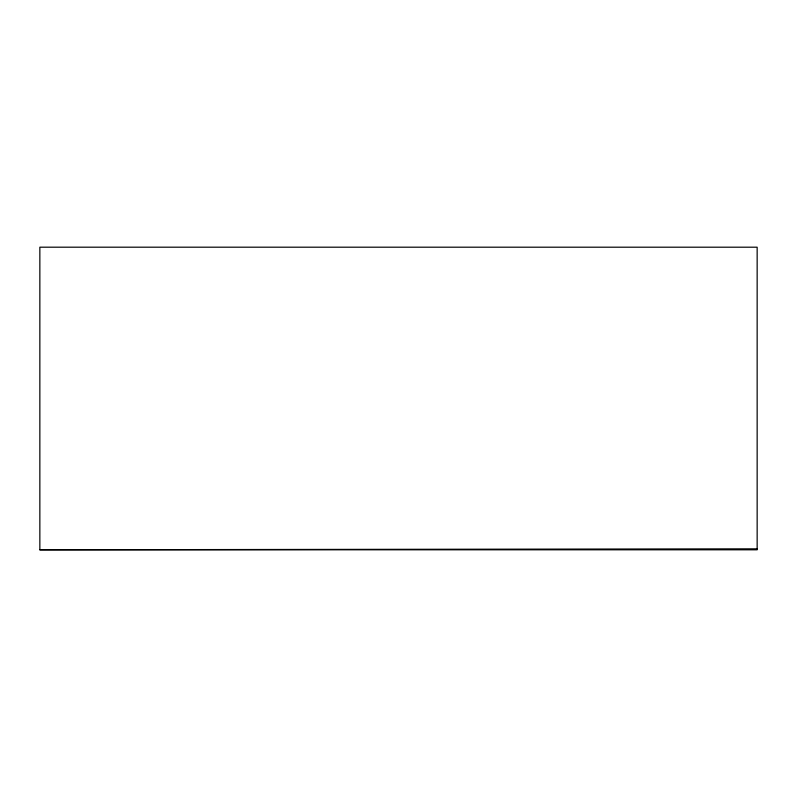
<?xml version="1.0" encoding="UTF-8"?>
<svg xmlns="http://www.w3.org/2000/svg" width="797" height="797" viewBox="0 0 797 797"><rect width="100%" height="100%" fill="white"/><g stroke="black" fill="none" stroke-linecap="round" stroke-linejoin="round"><path stroke-width="1.2" d="M39.85 549.8L757.15 549.8L757.15 247.2L39.85 247.19L39.85 549.8L757.15 548.844"/></g></svg>
